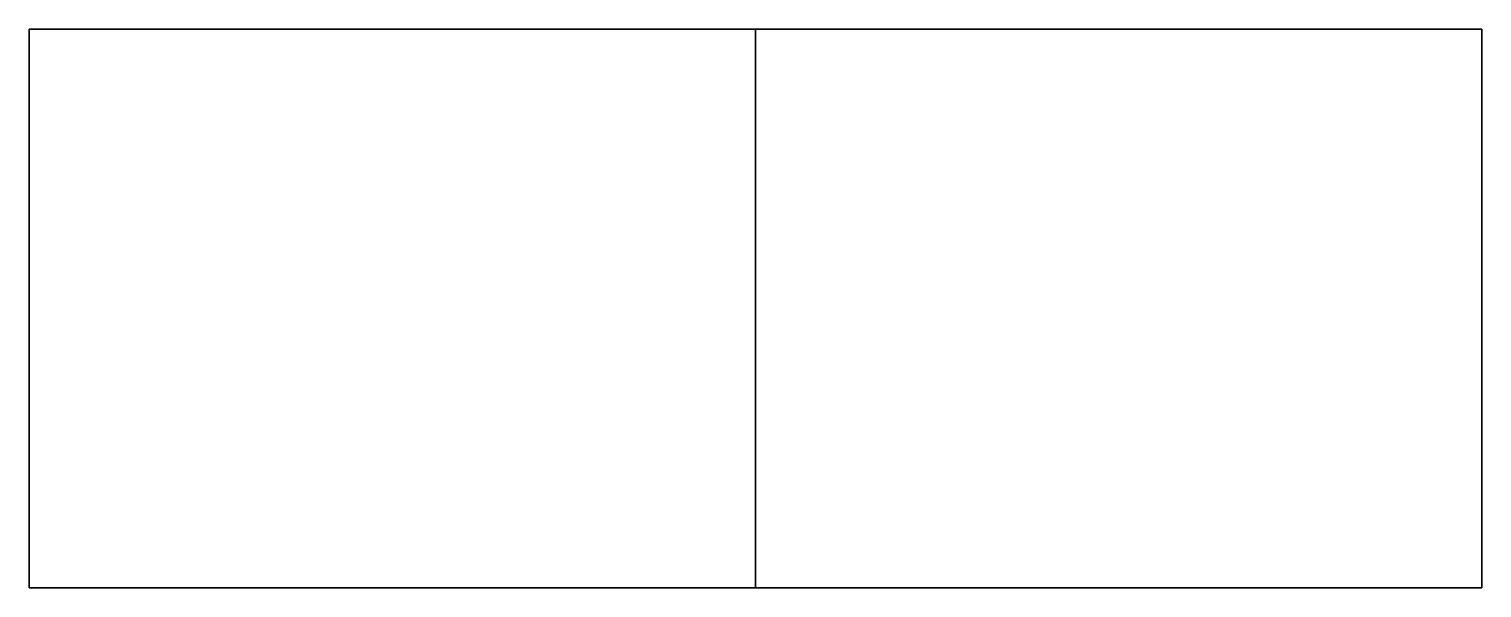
# Model space of a CAD drawing. Extents: x -2.43 to 2.26, y -1.34 to 0.46.
import ezdxf

# ---------------------------------------------------------------- set-up
doc = ezdxf.new("R2010")
doc.units = 0

msp = doc.modelspace()

# ---------------------------------------------------------------- linework, layer by layer
at = {"layer": 'Layer0'}
for points in [[(-0.0828, -1.3413, -2.3449), (-2.4277, -1.3413), (-2.4277, 0.4613), (-0.0828, 0.4613, -2.3449)], [(-2.4277, -1.3413), (-0.0828, -1.3413, 2.3449), (-0.0828, 0.4613, 2.3449), (-2.4277, 0.4613)], [(-0.0828, 0.4613, 2.3449), (2.2622, 0.4613), (-0.0828, 0.4613, -2.3449), (-2.4277, 0.4613)], [(-0.0828, -1.3413, 2.3449), (2.2622, -1.3413), (2.2622, 0.4613), (-0.0828, 0.4613, 2.3449)], [(2.2622, -1.3413), (-0.0828, -1.3413, -2.3449), (-0.0828, 0.4613, -2.3449), (2.2622, 0.4613)], [(-0.0828, -1.3413, 2.3449), (2.2622, -1.3413), (-0.0828, -1.3413, -2.3449), (-2.4277, -1.3413)]]:
    msp.add_3dface(points, dxfattribs=at)

doc.saveas('drawing.dxf')
